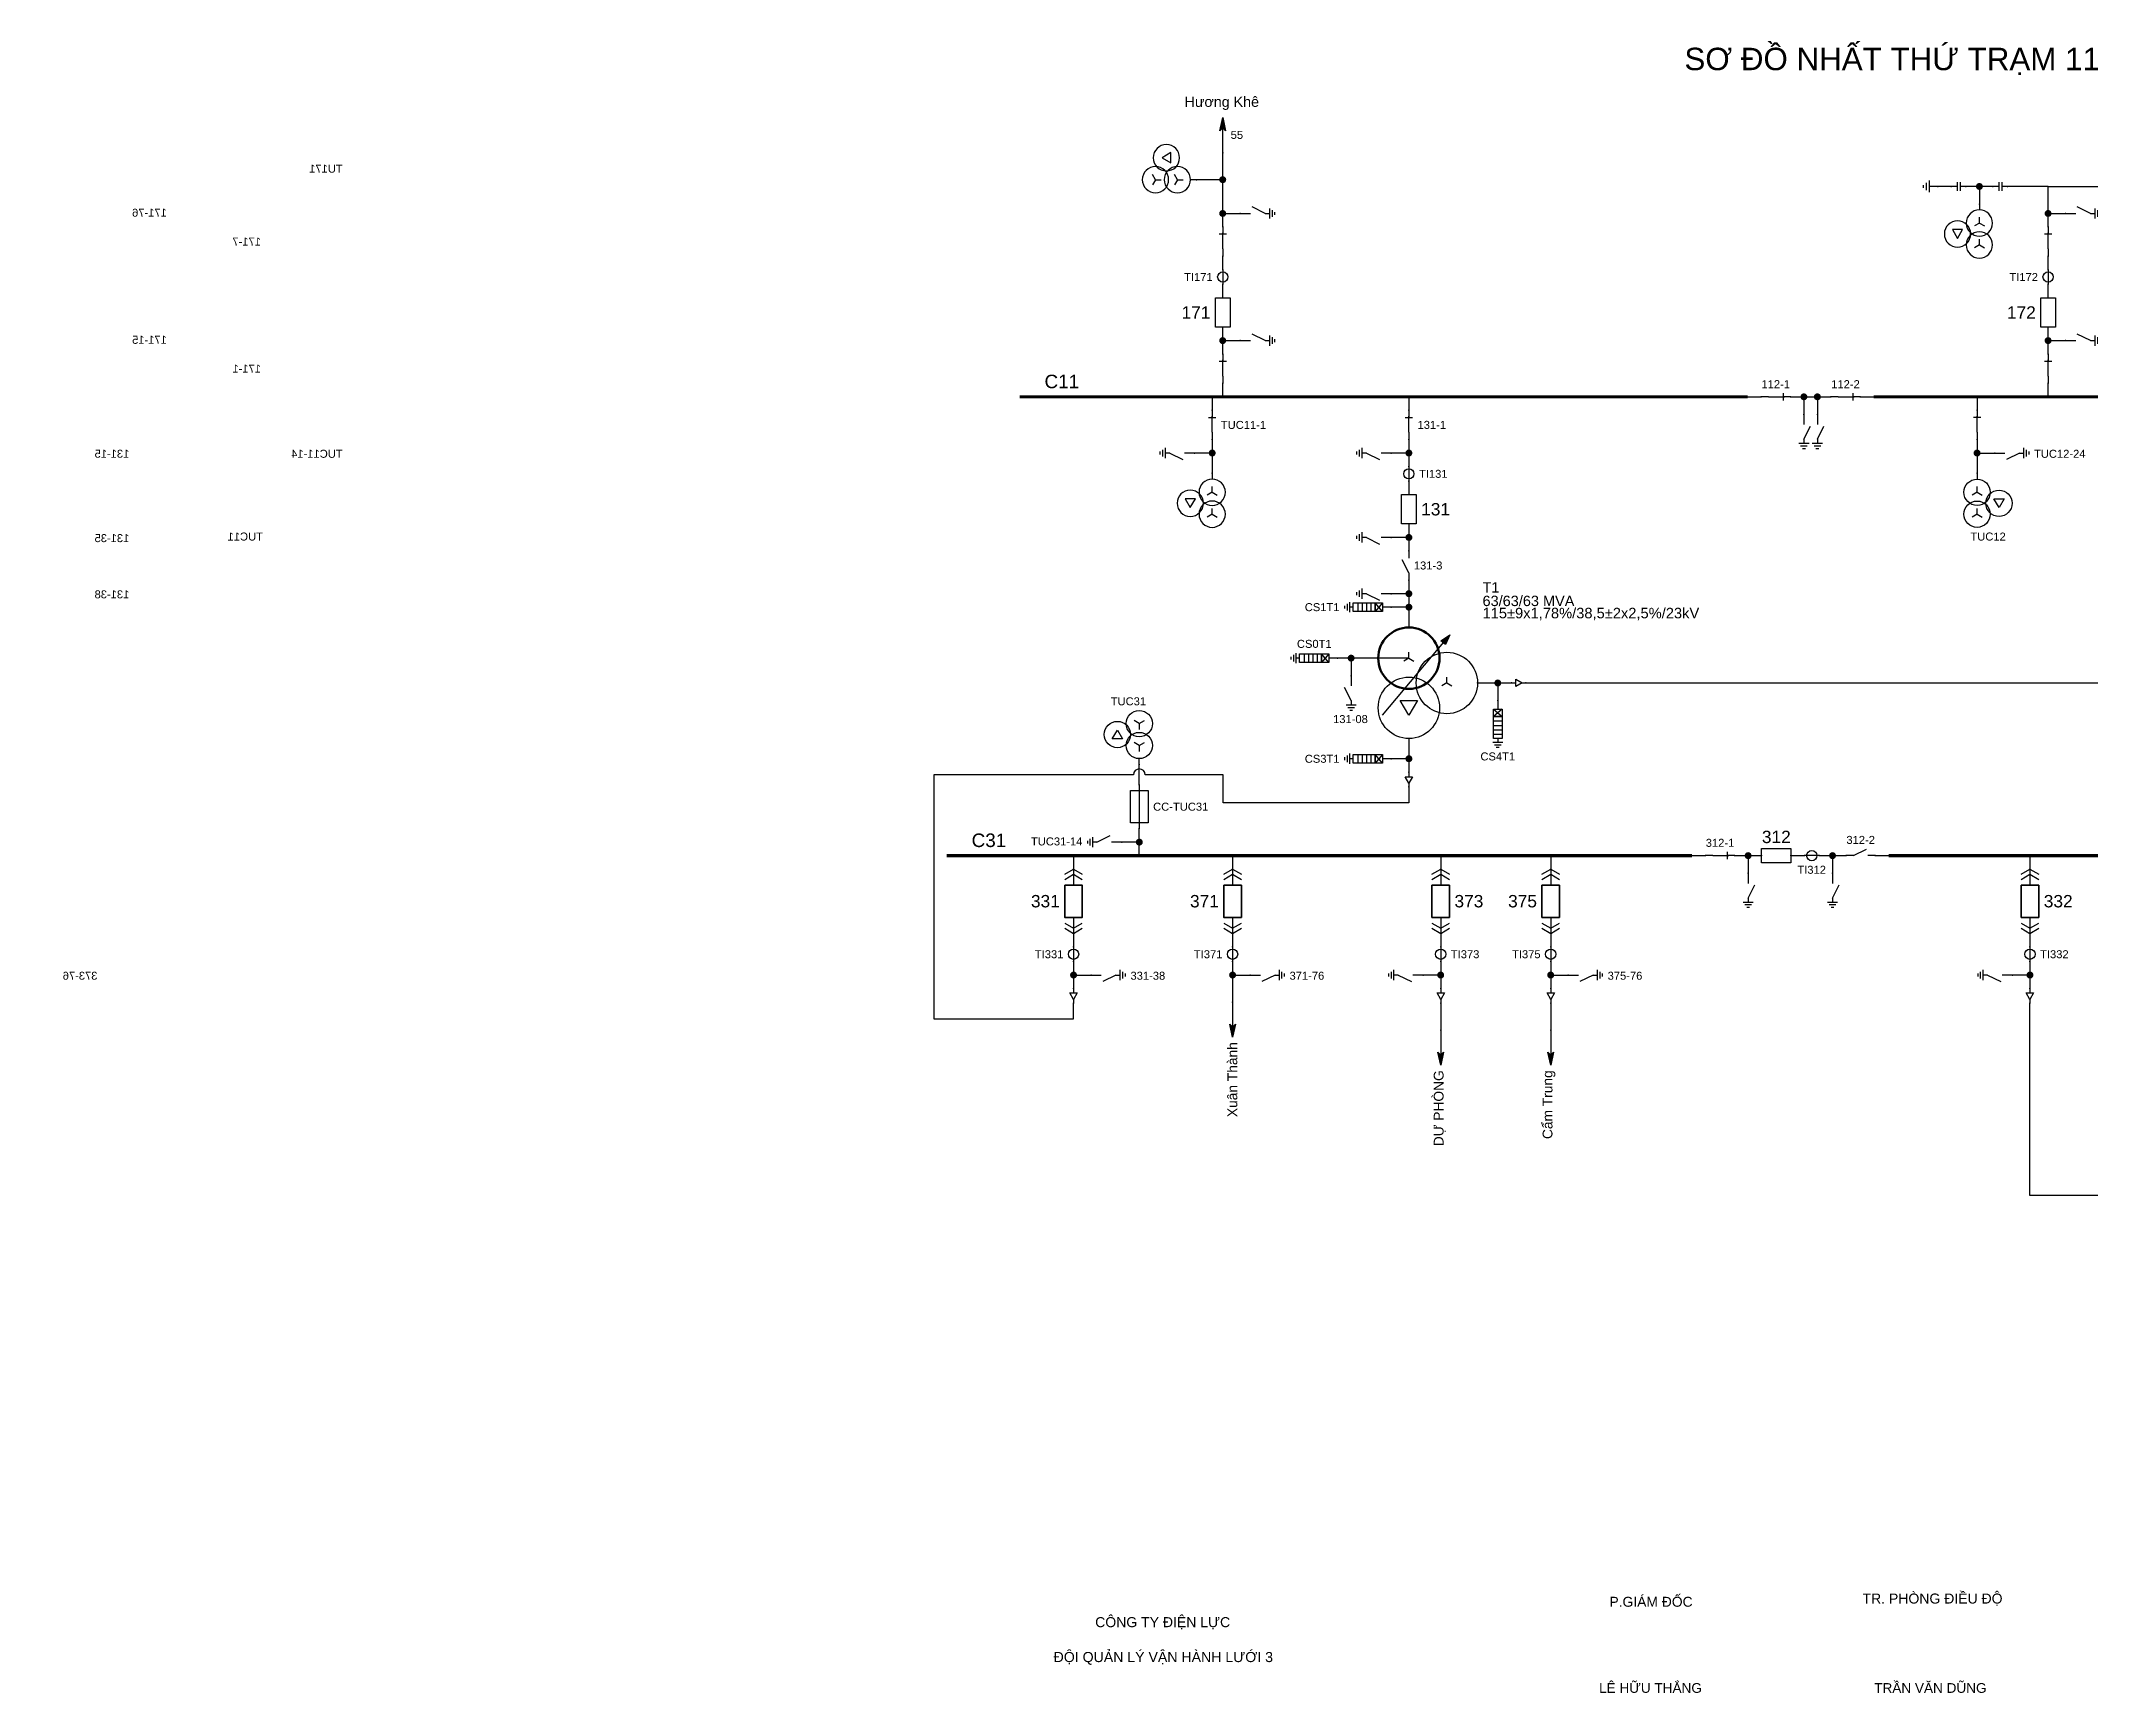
# Model space of a CAD drawing. Header units: millimetres. Extents: x -386 to 411, y 7 to 290.
# Drawn here: x -116.7 to 234, y 7.4 to 290.1 of the extents above; entities that cross this region are included whole.
import ezdxf

# ---------------------------------------------------------------- set-up
doc = ezdxf.new("R2010")
doc.units = ezdxf.units.MM
for name, color, linetype, lineweight in [('BUSBAR_110KV', 1, 'Continuous', 50), ('BUSBAR_35KV', 30, 'Continuous', 50), ('GROUND', 3, 'Continuous', 25), ('HV_110KV', 1, 'Continuous', 25), ('MV_22KV', 5, 'Continuous', 25), ('MV_35KV', 30, 'Continuous', 25)]:
    doc.layers.add(name, color=color, linetype=linetype, lineweight=lineweight)
doc.layers.add('SYM_PORTS', color=8, linetype='Continuous', plot=False)
doc.layers.add('TEXT', color=7, linetype='Continuous')
doc.styles.add('SLD_TEXT', font='arial.ttf')

# ---------------------------------------------------------------- blocks, each defined once
blk = doc.blocks.new('SYM_DISCONNECTOR_CLOSED')
at = {"lineweight": 25}
for points in [[(-0.625, 1.25), (0.625, 1.25)], [(0, 2.5), (0, 1.25)], [(0, -1.25), (0, 1.5)], [(0, -1.25), (0, -2.5)]]:
    blk.add_lwpolyline(points, dxfattribs=at)
at = {"layer": 'SYM_PORTS'}
for p in [(0, 2.5), (0, -2.5)]:
    blk.add_point(p, dxfattribs=at)
blk.add_attdef('DEVICE_CODE', (1.625, -0.5), '', height=2)
blk = doc.blocks.new('SYM_EARTHING_SWITCH_OPEN')
at = {"lineweight": 25}
for points in [[(0, -1.25), (-1.125, 1)], [(0, 3), (0, 1.25)], [(-0.875, -2), (0.875, -2)], [(-0.5625, -2.4375), (0.5625, -2.4375)], [(-0.25, -2.875), (0.25, -2.875)], [(0, -1.25), (0, -2)]]:
    blk.add_lwpolyline(points, dxfattribs=at)
at = {"layer": 'SYM_PORTS'}
blk.add_point((0, 3), dxfattribs=at)
blk.add_attdef('DEVICE_CODE', (1.875, 0), '', height=2)
blk = doc.blocks.new('SYM_CIRCUIT_BREAKER')
at = {"lineweight": 25}
blk.add_lwpolyline([(-1.25, 2.5), (1.25, 2.5), (1.25, -2.5), (-1.25, -2.5)], close=True, dxfattribs=at)
at = {"layer": 'SYM_PORTS'}
for p in [(0, 2.5), (0, -2.5)]:
    blk.add_point(p, dxfattribs=at)
blk.add_attdef('DEVICE_CODE', (2.25, -0.5), '', height=2)
at = {"flags": 1}
blk.add_attdef('RATING', (2.25, -3.5), '', height=2, dxfattribs=at)
blk = doc.blocks.new('SYM_CURRENT_TRANSFORMER')
at = {"lineweight": 25}
blk.add_lwpolyline([(0, 1.25), (0, -1.25)], dxfattribs=at)
blk.add_circle((0, 0), 0.875, dxfattribs=at)
at = {"layer": 'SYM_PORTS'}
for p in [(0, 1.25), (0, -1.25)]:
    blk.add_point(p, dxfattribs=at)
blk.add_attdef('DEVICE_CODE', (1.875, -1.75), '', height=2)
at = {"flags": 1}
blk.add_attdef('RATIO', (1.875, -4.75), '', height=2, dxfattribs=at)
blk = doc.blocks.new('SYM_VOLTAGE_TRANSFORMER')
at = {"lineweight": 25}
for points in [[(0, 4.625), (0, 3.625)], [(0, 1.375), (-0.8625, 0.875)], [(0, 1.375), (0, 2.375)], [(0, 1.375), (0.8625, 0.875)], [(0, -2.375), (-0.8625, -2.875)], [(0, -2.375), (0, -1.375)], [(0, -2.375), (0.8625, -2.875)]]:
    blk.add_lwpolyline(points, dxfattribs=at)
blk.add_lwpolyline([(2.875, 0.25), (4.625, 0.25), (3.75, -1.25)], close=True, dxfattribs=at)
for centre in [(0, 1.375), (3.75, -0.5), (0, -2.375)]:
    blk.add_circle(centre, 2.25, dxfattribs=at)
at = {"layer": 'SYM_PORTS'}
blk.add_point((0, 4.625), dxfattribs=at)
blk.add_attdef('DEVICE_CODE', (7, 1.625), '', height=2)
at = {"flags": 1}
blk.add_attdef('RATIO', (7, -1.375), '', height=2, dxfattribs=at)
blk = doc.blocks.new('SYM_LINE_FEEDER_ARROW')
blk.add_hatch(color=7).paths.add_polyline_path([(0, -3), (-0.5, -0.75), (0, -1.25), (0.5, -0.75)])
at = {"lineweight": 25}
blk.add_lwpolyline([(0, 3), (0, -1.25)], dxfattribs=at)
blk.add_lwpolyline([(0, -3), (-0.5, -0.75), (0, -1.25), (0.5, -0.75)], close=True, dxfattribs=at)
at = {"layer": 'SYM_PORTS'}
blk.add_point((0, 3), dxfattribs=at)
blk.add_attdef('LINE_NAME', (1.5, 0), '', height=2)
blk = doc.blocks.new('SYM_DISCONNECTOR_OPEN')
at = {"lineweight": 25}
for points in [[(0, -1.25), (-1.125, 1)], [(0, 2.5), (0, 1.25)], [(0, -1.25), (0, -2.5)]]:
    blk.add_lwpolyline(points, dxfattribs=at)
at = {"layer": 'SYM_PORTS'}
for p in [(0, 2.5), (0, -2.5)]:
    blk.add_point(p, dxfattribs=at)
blk.add_attdef('DEVICE_CODE', (1, -0.5), '', height=2)
blk = doc.blocks.new('SYM_SURGE_ARRESTER')
at = {"lineweight": 25}
for points in [[(0, 4), (0, 2.5)], [(-0.75, 2.5), (0.75, 1.25)], [(0.75, 2.5), (-0.75, 1.25)], [(-0.75, 0.5), (0.75, 0.5)], [(-0.875, -3.125), (0.875, -3.125)], [(-0.75, -0.25), (0.75, -0.25)], [(-0.75, -1), (0.75, -1)], [(-0.75, -1.75), (0.75, -1.75)], [(0, -2.5), (0, -3.125)], [(-0.5625, -3.5625), (0.5625, -3.5625)], [(-0.25, -4), (0.25, -4)]]:
    blk.add_lwpolyline(points, dxfattribs=at)
for points in [[(-0.75, 2.5), (0.75, 2.5), (0.75, 1.25), (-0.75, 1.25)], [(-0.75, 1.25), (0.75, 1.25), (0.75, -2.5), (-0.75, -2.5)]]:
    blk.add_lwpolyline(points, close=True, dxfattribs=at)
at = {"layer": 'SYM_PORTS'}
blk.add_point((0, 4), dxfattribs=at)
blk.add_attdef('DEVICE_CODE', (1.875, 1), '', height=2)
blk = doc.blocks.new('SYM_TRANSFORMER_3W')
blk.add_hatch(color=7).paths.add_polyline_path([(3.75, 8.25), (3.0125, 6.575), (2.2375, 7.225)])
at = {"lineweight": 25}
for points in [[(-7.75, -5.5), (3.0125, 7.35)], [(-3.25, 4.25), (-8.5, 4.25)], [(-3.25, 4.25), (-4.1125, 3.75)], [(-3.25, 4.25), (-3.25, 5.25)], [(-3.25, 4.25), (-2.3875, 3.75)], [(3.25, 0), (2.3875, -0.5)], [(3.25, 0), (3.25, 1)], [(3.25, 0), (4.1125, -0.5)]]:
    blk.add_lwpolyline(points, dxfattribs=at)
for points in [[(3.75, 8.25), (3.0125, 6.575), (2.2375, 7.225)], [(-4.75, -3), (-1.75, -3), (-3.25, -5.5)]]:
    blk.add_lwpolyline(points, close=True, dxfattribs=at)
at = {"lineweight": 50}
blk.add_circle((-3.25, 4.25), 5.25, dxfattribs=at)
at = {"lineweight": 25}
for centre in [(3.25, 0), (-3.25, -4.25)]:
    blk.add_circle(centre, 5.25, dxfattribs=at)
at = {"layer": 'SYM_PORTS'}
for p in [(-3.25, 9.5), (-8.5, 4.25), (8.5, 0), (-3.25, -9.5)]:
    blk.add_point(p, dxfattribs=at)
blk.add_attdef('DEVICE_CODE', (9.5, 6.5), '', height=2)
at = {"flags": 1}
for tag, p in [('POWER', (9.5, 3.5)), ('VOLTAGE_RATIO', (9.5, 0.5))]:
    blk.add_attdef(tag, p, '', height=2, dxfattribs=at)
blk = doc.blocks.new('SYM_CABLE_TERMINATION')
at = {"lineweight": 25}
blk.add_lwpolyline([(-0.625, 0.5), (0.625, 0.5), (0, -0.625)], close=True, dxfattribs=at)
for points in [[(0, 1.25), (0, 0.5)], [(0, -0.625), (0, -1.25)]]:
    blk.add_lwpolyline(points, dxfattribs=at)
at = {"layer": 'SYM_PORTS'}
for p in [(0, 1.25), (0, -1.25)]:
    blk.add_point(p, dxfattribs=at)
blk = doc.blocks.new('SYM_COUPLING_CAPACITOR')
at = {"lineweight": 25}
for points in [[(-0.75, 0.25), (0.75, 0.25)], [(0, 1.25), (0, 0.25)], [(-0.75, -0.25), (0.75, -0.25)], [(0, -0.25), (0, -1.25)]]:
    blk.add_lwpolyline(points, dxfattribs=at)
at = {"layer": 'SYM_PORTS'}
for p in [(0, 1.25), (0, -1.25)]:
    blk.add_point(p, dxfattribs=at)
blk.add_attdef('DEVICE_CODE', (1.75, -1.75), '', height=2)
blk = doc.blocks.new('SYM_GROUND_SYMBOL')
at = {"lineweight": 25}
for points in [[(0, 1.25), (0, -0.25)], [(-1, -0.25), (1, -0.25)], [(-0.625, -0.75), (0.625, -0.75)], [(-0.25, -1.25), (0.25, -1.25)]]:
    blk.add_lwpolyline(points, dxfattribs=at)
at = {"layer": 'SYM_PORTS'}
blk.add_point((0, 1.25), dxfattribs=at)
blk = doc.blocks.new('SYM_DRAWOUT_BREAKER')
at = {"lineweight": 25}
for points in [[(-1.5, 4.625), (0, 5.5), (1.5, 4.625)], [(-1.5, 3.75), (0, 4.625), (1.5, 3.75)], [(0, 5.5), (0, 2.75)], [(0, -2.75), (0, -5.5)], [(-1.5, -3.75), (0, -4.625), (1.5, -3.75)], [(-1.5, -4.625), (0, -5.5), (1.5, -4.625)]]:
    blk.add_lwpolyline(points, dxfattribs=at)
at = {"lineweight": 35}
blk.add_lwpolyline([(-1.5, 2.75), (1.5, 2.75), (1.5, -2.75), (-1.5, -2.75)], close=True, dxfattribs=at)
at = {"layer": 'SYM_PORTS'}
for p in [(0, 5.5), (0, -5.5)]:
    blk.add_point(p, dxfattribs=at)
blk.add_attdef('DEVICE_CODE', (2.5, 2.5), '', height=2)
at = {"flags": 1}
blk.add_attdef('RATING', (2.5, -0.5), '', height=2, dxfattribs=at)
blk = doc.blocks.new('SYM_FUSE_DISCONNECTOR')
at = {"lineweight": 25}
blk.add_lwpolyline([(0, 3.75), (0, -3.75)], dxfattribs=at)
blk.add_lwpolyline([(-1.5, 2.75), (1.5, 2.75), (1.5, -2.75), (-1.5, -2.75)], close=True, dxfattribs=at)
at = {"layer": 'SYM_PORTS'}
for p in [(0, 3.75), (0, -3.75)]:
    blk.add_point(p, dxfattribs=at)
blk.add_attdef('DEVICE_CODE', (2.5, 0.75), '', height=2)
at = {"flags": 1}
blk.add_attdef('RATING', (2.5, -2.25), '', height=2, dxfattribs=at)

msp = doc.modelspace()

# ---------------------------------------------------------------- hatches: boundary and pattern name
at = {"layer": 'HV_110KV'}
h = msp.add_hatch(color=7, dxfattribs=at)
edge = h.paths.add_edge_path()
edge.add_arc((85.45, 266.35), 0.6, 0, 360)
h = msp.add_hatch(color=7, dxfattribs=at)
edge = h.paths.add_edge_path()
edge.add_arc((214.91, 265.19), 0.6, 0, 360)
h = msp.add_hatch(color=7, dxfattribs=at)
edge = h.paths.add_edge_path()
edge.add_arc((85.45, 260.57), 0.6, 0, 360)
h = msp.add_hatch(color=7, dxfattribs=at)
edge = h.paths.add_edge_path()
edge.add_arc((226.66, 260.57), 0.6, 0, 360)
h = msp.add_hatch(color=7, dxfattribs=at)
edge = h.paths.add_edge_path()
edge.add_arc((85.45, 238.82), 0.6, 0, 360)
h = msp.add_hatch(color=7, dxfattribs=at)
edge = h.paths.add_edge_path()
edge.add_arc((226.66, 238.82), 0.6, 0, 360)
h = msp.add_hatch(color=7, dxfattribs=at)
edge = h.paths.add_edge_path()
edge.add_arc((184.88, 229.2), 0.6, 0, 360)
h = msp.add_hatch(color=7, dxfattribs=at)
edge = h.paths.add_edge_path()
edge.add_arc((187.19, 229.2), 0.6, 0, 360)
h = msp.add_hatch(color=7, dxfattribs=at)
edge = h.paths.add_edge_path()
edge.add_arc((83.65, 219.58), 0.6, 0, 360)
h = msp.add_hatch(color=7, dxfattribs=at)
edge = h.paths.add_edge_path()
edge.add_arc((117.3, 219.58), 0.6, 0, 360)
h = msp.add_hatch(color=7, dxfattribs=at)
edge = h.paths.add_edge_path()
edge.add_arc((214.51, 219.58), 0.6, 0, 360)
h = msp.add_hatch(color=7, dxfattribs=at)
edge = h.paths.add_edge_path()
edge.add_arc((117.3, 205.14), 0.6, 0, 360)
h = msp.add_hatch(color=7, dxfattribs=at)
edge = h.paths.add_edge_path()
edge.add_arc((117.3, 195.52), 0.6, 0, 360)
h = msp.add_hatch(color=7, dxfattribs=at)
edge = h.paths.add_edge_path()
edge.add_arc((117.3, 193.21), 0.6, 0, 360)
h = msp.add_hatch(color=7, dxfattribs=at)
edge = h.paths.add_edge_path()
edge.add_arc((107.42, 184.49), 0.6, 0, 360)
at = {"layer": 'MV_22KV'}
h = msp.add_hatch(color=7, dxfattribs=at)
edge = h.paths.add_edge_path()
edge.add_arc((132.51, 180.24), 0.6, 0, 360)
at = {"layer": 'MV_35KV'}
h = msp.add_hatch(color=7, dxfattribs=at)
edge = h.paths.add_edge_path()
edge.add_arc((117.3, 167.28), 0.6, 0, 360)
h = msp.add_hatch(color=7, dxfattribs=at)
edge = h.paths.add_edge_path()
edge.add_arc((71.18, 153.01), 0.6, 0, 360)
h = msp.add_hatch(color=7, dxfattribs=at)
edge = h.paths.add_edge_path()
edge.add_arc((175.34, 150.7), 0.6, 0, 360)
h = msp.add_hatch(color=7, dxfattribs=at)
edge = h.paths.add_edge_path()
edge.add_arc((189.78, 150.7), 0.6, 0, 360)
h = msp.add_hatch(color=7, dxfattribs=at)
edge = h.paths.add_edge_path()
edge.add_arc((59.93, 130.27), 0.6, 0, 360)
h = msp.add_hatch(color=7, dxfattribs=at)
edge = h.paths.add_edge_path()
edge.add_arc((87.14, 130.27), 0.6, 0, 360)
h = msp.add_hatch(color=7, dxfattribs=at)
edge = h.paths.add_edge_path()
edge.add_arc((122.74, 130.27), 0.6, 0, 360)
h = msp.add_hatch(color=7, dxfattribs=at)
edge = h.paths.add_edge_path()
edge.add_arc((141.56, 130.27), 0.6, 0, 360)
h = msp.add_hatch(color=7, dxfattribs=at)
edge = h.paths.add_edge_path()
edge.add_arc((223.56, 130.27), 0.6, 0, 360)

# ---------------------------------------------------------------- linework, layer by layer
at = {"layer": 'BUSBAR_110KV', "const_width": 0.536}
for points in [[(50.72, 229.2), (175.25, 229.2)], [(196.81, 229.2), (325.59, 229.2)]]:
    msp.add_lwpolyline(points, dxfattribs=at)
at = {"layer": 'BUSBAR_35KV', "const_width": 0.536}
for points in [[(38.25, 150.7), (165.72, 150.7)], [(199.4, 150.7), (303.65, 150.7)]]:
    msp.add_lwpolyline(points, dxfattribs=at)
at = {"layer": 'GROUND'}
msp.add_lwpolyline([(210.1, 265.19), (207.79, 265.19)], dxfattribs=at)
at = {"layer": 'HV_110KV'}
for points in [[(85.45, 266.35), (85.45, 270.97)], [(85.45, 266.35), (80.94, 266.35)], [(85.45, 260.57), (85.45, 266.35)], [(214.91, 265.19), (212.6, 265.19)], [(217.22, 265.19), (214.91, 265.19)], [(214.91, 265.19), (214.91, 262.19)], [(226.66, 265.19), (219.72, 265.19)], [(226.66, 260.57), (226.66, 265.19)], [(226.66, 265.19), (240.52, 265.19)], [(85.45, 258.26), (85.45, 260.57)], [(85.45, 260.57), (88.46, 260.57)], [(226.66, 258.26), (226.66, 260.57)], [(226.66, 260.57), (229.66, 260.57)], [(85.45, 250.95), (85.45, 253.26)], [(226.66, 250.95), (226.66, 253.26)], [(85.45, 246.14), (85.45, 248.45)], [(226.66, 246.14), (226.66, 248.45)], [(85.45, 238.82), (85.45, 241.14)], [(85.45, 236.51), (85.45, 238.82)], [(85.45, 238.82), (88.46, 238.82)], [(226.66, 238.82), (226.66, 241.14)], [(226.66, 236.51), (226.66, 238.82)], [(226.66, 238.82), (229.66, 238.82)], [(85.45, 229.2), (85.45, 231.51)], [(226.66, 229.2), (226.66, 231.51)], [(83.65, 229.2), (83.65, 226.89)], [(117.3, 229.2), (117.3, 226.89)], [(175.25, 229.2), (177.56, 229.2)], [(182.56, 229.2), (184.88, 229.2)], [(184.88, 229.2), (184.88, 226.2)], [(184.88, 229.2), (187.19, 229.2)], [(187.19, 229.2), (187.19, 226.2)], [(187.19, 229.2), (189.5, 229.2)], [(194.5, 229.2), (196.81, 229.2)], [(214.51, 229.2), (214.51, 226.89)], [(83.65, 221.89), (83.65, 219.58)], [(117.3, 221.89), (117.3, 219.58)], [(214.51, 221.89), (214.51, 219.58)], [(83.65, 219.58), (80.64, 219.58)], [(83.65, 219.58), (83.65, 216.11)], [(117.3, 219.58), (114.29, 219.58)], [(117.3, 219.58), (117.3, 217.27)], [(214.51, 219.58), (217.52, 219.58)], [(214.51, 219.58), (214.51, 216.11)], [(117.3, 214.77), (117.3, 212.46)], [(117.3, 207.46), (117.3, 205.14)], [(117.3, 205.14), (114.29, 205.14)], [(117.3, 205.14), (117.3, 202.83)], [(117.3, 197.83), (117.3, 195.52)], [(117.3, 195.52), (114.29, 195.52)], [(117.3, 193.21), (114.29, 193.21)], [(117.3, 195.52), (117.3, 193.21)], [(117.3, 193.21), (117.3, 189.74)], [(107.42, 184.49), (105.11, 184.49)], [(112.05, 184.49), (107.42, 184.49)], [(107.42, 184.49), (107.42, 181.49)]]:
    msp.add_lwpolyline(points, dxfattribs=at)
at = {"layer": 'MV_22KV'}
for points in [[(129.05, 180.24), (132.51, 180.24)], [(132.51, 180.24), (132.51, 177.24)], [(132.51, 180.24), (134.83, 180.24)], [(137.33, 180.24), (140.03, 180.24), (237, 180.24), (237, 160.04), (326.2, 160.04), (326.2, 172.95), (328.9, 172.95)]]:
    msp.add_lwpolyline(points, dxfattribs=at)
at = {"layer": 'MV_35KV'}
for points in [[(117.3, 170.74), (117.3, 167.28)], [(71.18, 162.82), (71.18, 166.29)], [(117.3, 167.28), (114.29, 167.28)], [(117.3, 167.28), (117.3, 164.96)], [(257.48, 162.46), (257.48, 159.76), (257.48, 157.04), (306, 157.04), (306, 92.54), (223.56, 92.54), (223.56, 122.76), (223.56, 125.46)], [(71.18, 153.01), (71.18, 155.32)], [(71.18, 153.01), (68.18, 153.01)], [(71.18, 150.7), (71.18, 153.01)], [(59.93, 150.7), (59.93, 148.39)], [(87.14, 150.7), (87.14, 148.39)], [(122.74, 150.7), (122.74, 148.39)], [(141.56, 150.7), (141.56, 148.39)], [(165.72, 150.7), (168.03, 150.7)], [(173.03, 150.7), (175.34, 150.7)], [(175.34, 150.7), (175.34, 147.7)], [(175.34, 150.7), (177.65, 150.7)], [(182.65, 150.7), (184.97, 150.7)], [(187.47, 150.7), (189.78, 150.7)], [(189.78, 150.7), (189.78, 147.7)], [(189.78, 150.7), (192.09, 150.7)], [(197.09, 150.7), (199.4, 150.7)], [(223.56, 150.7), (223.56, 148.39)], [(59.93, 137.39), (59.93, 135.08)], [(87.14, 137.39), (87.14, 135.08)], [(122.74, 137.39), (122.74, 135.08)], [(141.56, 137.39), (141.56, 135.08)], [(223.56, 137.39), (223.56, 135.08)], [(59.93, 132.58), (59.93, 130.27)], [(59.93, 130.27), (62.93, 130.27)], [(59.93, 130.27), (59.93, 127.96)], [(87.14, 132.58), (87.14, 130.27)], [(87.14, 130.27), (90.15, 130.27)], [(87.14, 130.27), (87.14, 125.64)], [(122.74, 130.27), (119.74, 130.27)], [(122.74, 132.58), (122.74, 130.27)], [(122.74, 130.27), (122.74, 127.96)], [(141.56, 132.58), (141.56, 130.27)], [(141.56, 130.27), (144.57, 130.27)], [(141.56, 130.27), (141.56, 127.96)], [(223.56, 130.27), (220.55, 130.27)], [(223.56, 132.58), (223.56, 130.27)], [(223.56, 130.27), (223.56, 127.96)], [(122.74, 125.46), (122.74, 120.83)], [(141.56, 125.46), (141.56, 120.83)]]:
    msp.add_lwpolyline(points, dxfattribs=at)
msp.add_lwpolyline([(117.3, 162.46), (117.3, 159.76), (85.5, 159.76), (85.5, 164.54), (72.18, 164.54, 1), (70.18, 164.54), (36, 164.54), (36, 122.76), (59.93, 122.76), (59.93, 125.46)], format="xyb", dxfattribs=at)

# ---------------------------------------------------------------- block references
at = {"layer": 'GROUND', "rotation": 270}
msp.add_blockref('SYM_GROUND_SYMBOL', (206.54, 265.19), dxfattribs=at)
at = {"layer": 'HV_110KV'}
for name, p, rotation in [('SYM_LINE_FEEDER_ARROW', (85.45, 273.97), 180), ('SYM_COUPLING_CAPACITOR', (211.35, 265.19), 270), ('SYM_COUPLING_CAPACITOR', (218.47, 265.19), 270)]:
    msp.add_blockref(name, p, dxfattribs=dict(at, rotation=rotation))
ref = msp.add_blockref('SYM_VOLTAGE_TRANSFORMER', (76.32, 266.35), dxfattribs=dict(at, xscale=-1, rotation=270))
ref.add_attrib('DEVICE_CODE', 'TU171', (65.11, 267.55), dxfattribs={"layer": 'TEXT', "extrusion": (0, 0, -1), "height": 1.367, "style": 'SLD_TEXT'})
ref = msp.add_blockref('SYM_EARTHING_SWITCH_OPEN', (232.66, 260.57), dxfattribs=dict(at, xscale=-1, rotation=90))
ref.add_attrib('DEVICE_CODE', '172-76', (236.39, 260.02), dxfattribs={"layer": 'TEXT', "extrusion": (0, 0, -1), "height": 1.367, "style": 'SLD_TEXT'})
ref = msp.add_blockref('SYM_VOLTAGE_TRANSFORMER', (214.91, 257.56), dxfattribs=dict(at, xscale=-1))
ref.add_attrib('DEVICE_CODE', 'TU172', (210.17, 250.71), dxfattribs={"layer": 'TEXT', "extrusion": (0, 0, -1), "height": 1.367, "style": 'SLD_TEXT'})
ref = msp.add_blockref('SYM_EARTHING_SWITCH_OPEN', (91.46, 260.57), dxfattribs=dict(at, xscale=-1, rotation=90))
ref.add_attrib('DEVICE_CODE', '171-76', (95.19, 260.02), dxfattribs={"layer": 'TEXT', "extrusion": (0, 0, -1), "height": 1.367, "style": 'SLD_TEXT'})
ref = msp.add_blockref('SYM_DISCONNECTOR_CLOSED', (226.66, 255.76), dxfattribs=dict(at, xscale=-1))
ref.add_attrib('DEVICE_CODE', '172-7', (220.29, 255.07), dxfattribs={"layer": 'TEXT', "extrusion": (0, 0, -1), "height": 1.367, "style": 'SLD_TEXT'})
ref = msp.add_blockref('SYM_DISCONNECTOR_CLOSED', (85.45, 255.76), dxfattribs=dict(at, xscale=-1))
ref.add_attrib('DEVICE_CODE', '171-7', (79.09, 255.07), dxfattribs={"layer": 'TEXT', "extrusion": (0, 0, -1), "height": 1.367, "style": 'SLD_TEXT'})
ref = msp.add_blockref('SYM_CURRENT_TRANSFORMER', (85.45, 249.7), dxfattribs=at)
ref.add_attrib('DEVICE_CODE', 'TI171', (78.84, 249.01), dxfattribs={"layer": 'TEXT', "height": 1.367, "style": 'SLD_TEXT'})
ref = msp.add_blockref('SYM_CURRENT_TRANSFORMER', (226.66, 249.7), dxfattribs=at)
ref.add_attrib('DEVICE_CODE', 'TI172', (220.04, 249.01), dxfattribs={"layer": 'TEXT', "height": 1.367, "style": 'SLD_TEXT'})
ref = msp.add_blockref('SYM_CIRCUIT_BREAKER', (85.45, 243.64), dxfattribs=at)
ref.add_attrib('DEVICE_CODE', '171', (78.41, 242.57), dxfattribs={"layer": 'TEXT', "height": 2.118, "style": 'SLD_TEXT'})
ref = msp.add_blockref('SYM_CIRCUIT_BREAKER', (226.66, 243.64), dxfattribs=at)
ref.add_attrib('DEVICE_CODE', '172', (219.62, 242.57), dxfattribs={"layer": 'TEXT', "height": 2.118, "style": 'SLD_TEXT'})
ref = msp.add_blockref('SYM_EARTHING_SWITCH_OPEN', (232.66, 238.82), dxfattribs=dict(at, xscale=-1, rotation=90))
ref.add_attrib('DEVICE_CODE', '172-25', (236.39, 238.27), dxfattribs={"layer": 'TEXT', "extrusion": (0, 0, -1), "height": 1.367, "style": 'SLD_TEXT'})
ref = msp.add_blockref('SYM_EARTHING_SWITCH_OPEN', (91.46, 238.82), dxfattribs=dict(at, xscale=-1, rotation=90))
ref.add_attrib('DEVICE_CODE', '171-15', (95.19, 238.27), dxfattribs={"layer": 'TEXT', "extrusion": (0, 0, -1), "height": 1.367, "style": 'SLD_TEXT'})
ref = msp.add_blockref('SYM_DISCONNECTOR_CLOSED', (226.66, 234.01), dxfattribs=dict(at, xscale=-1))
ref.add_attrib('DEVICE_CODE', '172-2', (220.29, 233.33), dxfattribs={"layer": 'TEXT', "extrusion": (0, 0, -1), "height": 1.367, "style": 'SLD_TEXT'})
ref = msp.add_blockref('SYM_DISCONNECTOR_CLOSED', (85.45, 234.01), dxfattribs=dict(at, xscale=-1))
ref.add_attrib('DEVICE_CODE', '171-1', (79.09, 233.33), dxfattribs={"layer": 'TEXT', "extrusion": (0, 0, -1), "height": 1.367, "style": 'SLD_TEXT'})
ref = msp.add_blockref('SYM_DISCONNECTOR_CLOSED', (180.06, 229.2), dxfattribs=dict(at, rotation=270))
ref.add_attrib('DEVICE_CODE', '112-1', (177.62, 230.68), dxfattribs={"layer": 'TEXT', "height": 1.367, "style": 'SLD_TEXT'})
ref = msp.add_blockref('SYM_DISCONNECTOR_CLOSED', (192, 229.2), dxfattribs=dict(at, rotation=270))
ref.add_attrib('DEVICE_CODE', '112-2', (189.56, 230.68), dxfattribs={"layer": 'TEXT', "height": 1.367, "style": 'SLD_TEXT'})
ref = msp.add_blockref('SYM_DISCONNECTOR_CLOSED', (214.51, 224.39), dxfattribs=dict(at, xscale=-1))
ref.add_attrib('DEVICE_CODE', 'TUC12-2', (205.29, 223.71), dxfattribs={"layer": 'TEXT', "extrusion": (0, 0, -1), "height": 1.367, "style": 'SLD_TEXT'})
ref = msp.add_blockref('SYM_EARTHING_SWITCH_OPEN', (187.19, 223.2), dxfattribs=dict(at, xscale=-1))
ref.add_attrib('DEVICE_CODE', '112-25', (190.28, 218.09), dxfattribs={"layer": 'TEXT', "extrusion": (0, 0, -1), "height": 1.367, "style": 'SLD_TEXT'})
ref = msp.add_blockref('SYM_EARTHING_SWITCH_OPEN', (184.88, 223.2), dxfattribs=dict(at, xscale=-1))
ref.add_attrib('DEVICE_CODE', '112-15', (182.03, 218.09), dxfattribs={"layer": 'TEXT', "extrusion": (0, 0, -1), "height": 1.367, "style": 'SLD_TEXT'})
ref = msp.add_blockref('SYM_DISCONNECTOR_CLOSED', (83.65, 224.39), dxfattribs=at)
ref.add_attrib('DEVICE_CODE', 'TUC11-1', (85.13, 223.71), dxfattribs={"layer": 'TEXT', "height": 1.367, "style": 'SLD_TEXT'})
ref = msp.add_blockref('SYM_DISCONNECTOR_CLOSED', (117.3, 224.39), dxfattribs=at)
ref.add_attrib('DEVICE_CODE', '131-1', (118.78, 223.72), dxfattribs={"layer": 'TEXT', "height": 1.367, "style": 'SLD_TEXT'})
ref = msp.add_blockref('SYM_EARTHING_SWITCH_OPEN', (251.47, 219.58), dxfattribs=dict(at, xscale=-1, rotation=270))
ref.add_attrib('DEVICE_CODE', '132-25', (241.8, 218.78), dxfattribs={"layer": 'TEXT', "extrusion": (0, 0, -1), "height": 1.367, "style": 'SLD_TEXT'})
ref = msp.add_blockref('SYM_EARTHING_SWITCH_OPEN', (111.29, 219.58), dxfattribs=dict(at, xscale=-1, rotation=270))
ref.add_attrib('DEVICE_CODE', '131-15', (101.61, 218.78), dxfattribs={"layer": 'TEXT', "extrusion": (0, 0, -1), "height": 1.367, "style": 'SLD_TEXT'})
ref = msp.add_blockref('SYM_EARTHING_SWITCH_OPEN', (77.64, 219.58), dxfattribs=dict(at, xscale=-1, rotation=270))
ref.add_attrib('DEVICE_CODE', 'TUC11-14', (65.11, 218.77), dxfattribs={"layer": 'TEXT', "extrusion": (0, 0, -1), "height": 1.367, "style": 'SLD_TEXT'})
ref = msp.add_blockref('SYM_EARTHING_SWITCH_OPEN', (220.52, 219.58), dxfattribs=dict(at, rotation=90))
ref.add_attrib('DEVICE_CODE', 'TUC12-24', (224.25, 218.77), dxfattribs={"layer": 'TEXT', "height": 1.367, "style": 'SLD_TEXT'})
ref = msp.add_blockref('SYM_VOLTAGE_TRANSFORMER', (83.65, 211.49), dxfattribs=dict(at, xscale=-1))
ref.add_attrib('DEVICE_CODE', 'TUC11', (78.75, 204.61), dxfattribs={"layer": 'TEXT', "extrusion": (0, 0, -1), "height": 1.367, "style": 'SLD_TEXT'})
ref = msp.add_blockref('SYM_CURRENT_TRANSFORMER', (117.3, 216.02), dxfattribs=at)
ref.add_attrib('DEVICE_CODE', 'TI131', (119.03, 215.34), dxfattribs={"layer": 'TEXT', "height": 1.367, "style": 'SLD_TEXT'})
ref = msp.add_blockref('SYM_VOLTAGE_TRANSFORMER', (214.51, 211.49), dxfattribs=at)
ref.add_attrib('DEVICE_CODE', 'TUC12', (213.37, 204.61), dxfattribs={"layer": 'TEXT', "height": 1.367, "style": 'SLD_TEXT'})
ref = msp.add_blockref('SYM_CIRCUIT_BREAKER', (117.3, 209.96), dxfattribs=at)
ref.add_attrib('DEVICE_CODE', '131', (119.4, 208.91), dxfattribs={"layer": 'TEXT', "height": 2.12, "style": 'SLD_TEXT'})
ref = msp.add_blockref('SYM_EARTHING_SWITCH_OPEN', (251.47, 205.14), dxfattribs=dict(at, xscale=-1, rotation=270))
ref.add_attrib('DEVICE_CODE', '132-35', (241.8, 204.34), dxfattribs={"layer": 'TEXT', "extrusion": (0, 0, -1), "height": 1.367, "style": 'SLD_TEXT'})
ref = msp.add_blockref('SYM_EARTHING_SWITCH_OPEN', (111.29, 205.14), dxfattribs=dict(at, xscale=-1, rotation=270))
ref.add_attrib('DEVICE_CODE', '131-35', (101.61, 204.34), dxfattribs={"layer": 'TEXT', "extrusion": (0, 0, -1), "height": 1.367, "style": 'SLD_TEXT'})
ref = msp.add_blockref('SYM_DISCONNECTOR_OPEN', (117.3, 200.33), dxfattribs=at)
ref.add_attrib('DEVICE_CODE', '131-3', (118.15, 199.66), dxfattribs={"layer": 'TEXT', "height": 1.367, "style": 'SLD_TEXT'})
ref = msp.add_blockref('SYM_TRANSFORMER_3W', (120.55, 180.24), dxfattribs=at)
ref.add_attrib('DEVICE_CODE', 'T1', (129.9, 195.72), dxfattribs={"layer": 'TEXT', "height": 1.768, "style": 'SLD_TEXT'})
ref = msp.add_blockref('SYM_EARTHING_SWITCH_OPEN', (251.47, 195.52), dxfattribs=dict(at, xscale=-1, rotation=270))
ref.add_attrib('DEVICE_CODE', '132-38', (241.8, 194.72), dxfattribs={"layer": 'TEXT', "extrusion": (0, 0, -1), "height": 1.367, "style": 'SLD_TEXT'})
ref = msp.add_blockref('SYM_EARTHING_SWITCH_OPEN', (111.29, 195.52), dxfattribs=dict(at, xscale=-1, rotation=270))
ref.add_attrib('DEVICE_CODE', '131-38', (101.61, 194.72), dxfattribs={"layer": 'TEXT', "extrusion": (0, 0, -1), "height": 1.367, "style": 'SLD_TEXT'})
ref = msp.add_blockref('SYM_SURGE_ARRESTER', (110.29, 193.21), dxfattribs=dict(at, rotation=270))
ref.add_attrib('DEVICE_CODE', 'CS1T1', (99.49, 192.53), dxfattribs={"layer": 'TEXT', "height": 1.367, "style": 'SLD_TEXT'})
ref = msp.add_blockref('SYM_SURGE_ARRESTER', (101.11, 184.49), dxfattribs=dict(at, rotation=270))
ref.add_attrib('DEVICE_CODE', 'CS0T1', (98.14, 186.25), dxfattribs={"layer": 'TEXT', "height": 1.367, "style": 'SLD_TEXT'})
ref = msp.add_blockref('SYM_EARTHING_SWITCH_OPEN', (107.42, 178.49), dxfattribs=at)
ref.add_attrib('DEVICE_CODE', '131-08', (104.33, 173.38), dxfattribs={"layer": 'TEXT', "height": 1.367, "style": 'SLD_TEXT'})
at = {"layer": 'MV_22KV', "rotation": 90}
msp.add_blockref('SYM_CABLE_TERMINATION', (136.08, 180.24), dxfattribs=at)
at = {"layer": 'MV_22KV'}
ref = msp.add_blockref('SYM_SURGE_ARRESTER', (132.51, 173.24), dxfattribs=at)
ref.add_attrib('DEVICE_CODE', 'CS4T1', (129.54, 166.99), dxfattribs={"layer": 'TEXT', "height": 1.367, "style": 'SLD_TEXT'})
at = {"layer": 'MV_35KV'}
ref = msp.add_blockref('SYM_VOLTAGE_TRANSFORMER', (71.18, 170.92), dxfattribs=dict(at, rotation=180))
ref.add_attrib('DEVICE_CODE', 'TUC31', (66.29, 176.42), dxfattribs={"layer": 'TEXT', "height": 1.367, "style": 'SLD_TEXT'})
ref = msp.add_blockref('SYM_SURGE_ARRESTER', (110.29, 167.28), dxfattribs=dict(at, rotation=270))
ref.add_attrib('DEVICE_CODE', 'CS3T1', (99.49, 166.59), dxfattribs={"layer": 'TEXT', "height": 1.367, "style": 'SLD_TEXT'})
for name, p in [('SYM_CABLE_TERMINATION', (117.3, 163.71)), ('SYM_CABLE_TERMINATION', (59.93, 126.71)), ('SYM_CABLE_TERMINATION', (122.74, 126.71)), ('SYM_CABLE_TERMINATION', (141.56, 126.71)), ('SYM_CABLE_TERMINATION', (223.56, 126.71)), ('SYM_LINE_FEEDER_ARROW', (87.14, 122.64)), ('SYM_LINE_FEEDER_ARROW', (122.74, 117.83)), ('SYM_LINE_FEEDER_ARROW', (141.56, 117.83))]:
    msp.add_blockref(name, p, dxfattribs=at)
ref = msp.add_blockref('SYM_FUSE_DISCONNECTOR', (71.18, 159.07), dxfattribs=at)
ref.add_attrib('DEVICE_CODE', 'CC-TUC31', (73.54, 158.39), dxfattribs={"layer": 'TEXT', "height": 1.367, "style": 'SLD_TEXT'})
ref = msp.add_blockref('SYM_CIRCUIT_BREAKER', (180.15, 150.7), dxfattribs=dict(at, rotation=270))
ref.add_attrib('DEVICE_CODE', '312', (177.69, 152.85), dxfattribs={"layer": 'TEXT', "height": 2.12, "style": 'SLD_TEXT'})
ref = msp.add_blockref('SYM_EARTHING_SWITCH_OPEN', (65.18, 153.01), dxfattribs=dict(at, rotation=270))
ref.add_attrib('DEVICE_CODE', 'TUC31-14', (52.64, 152.45), dxfattribs={"layer": 'TEXT', "height": 1.367, "style": 'SLD_TEXT'})
ref = msp.add_blockref('SYM_DISCONNECTOR_CLOSED', (170.53, 150.7), dxfattribs=dict(at, rotation=270))
ref.add_attrib('DEVICE_CODE', '312-1', (168.09, 152.21), dxfattribs={"layer": 'TEXT', "height": 1.367, "style": 'SLD_TEXT'})
ref = msp.add_blockref('SYM_CURRENT_TRANSFORMER', (186.22, 150.7), dxfattribs=dict(at, rotation=270))
ref.add_attrib('DEVICE_CODE', 'TI312', (183.77, 147.6), dxfattribs={"layer": 'TEXT', "height": 1.367, "style": 'SLD_TEXT'})
ref = msp.add_blockref('SYM_DISCONNECTOR_OPEN', (194.59, 150.7), dxfattribs=dict(at, rotation=270))
ref.add_attrib('DEVICE_CODE', '312-2', (192.15, 152.71), dxfattribs={"layer": 'TEXT', "height": 1.367, "style": 'SLD_TEXT'})
ref = msp.add_blockref('SYM_DISCONNECTOR_CLOSED', (242.13, 145.89), dxfattribs=dict(at, xscale=-1))
ref.add_attrib('DEVICE_CODE', '372-2', (235.76, 145.22), dxfattribs={"layer": 'TEXT', "extrusion": (0, 0, -1), "height": 1.367, "style": 'SLD_TEXT'})
ref = msp.add_blockref('SYM_EARTHING_SWITCH_OPEN', (189.78, 144.7), dxfattribs=dict(at, xscale=-1))
ref.add_attrib('DEVICE_CODE', '312-25', (186.93, 139.59), dxfattribs={"layer": 'TEXT', "extrusion": (0, 0, -1), "height": 1.367, "style": 'SLD_TEXT'})
ref = msp.add_blockref('SYM_EARTHING_SWITCH_OPEN', (175.34, 144.7), dxfattribs=dict(at, xscale=-1))
ref.add_attrib('DEVICE_CODE', '312-15', (172.5, 139.59), dxfattribs={"layer": 'TEXT', "extrusion": (0, 0, -1), "height": 1.367, "style": 'SLD_TEXT'})
ref = msp.add_blockref('SYM_DRAWOUT_BREAKER', (59.93, 142.89), dxfattribs=at)
ref.add_attrib('DEVICE_CODE', '331', (52.64, 141.85), dxfattribs={"layer": 'TEXT', "height": 2.12, "style": 'SLD_TEXT'})
ref = msp.add_blockref('SYM_DRAWOUT_BREAKER', (87.14, 142.89), dxfattribs=at)
ref.add_attrib('DEVICE_CODE', '371', (79.85, 141.85), dxfattribs={"layer": 'TEXT', "height": 2.12, "style": 'SLD_TEXT'})
ref = msp.add_blockref('SYM_DRAWOUT_BREAKER', (122.74, 142.89), dxfattribs=at)
ref.add_attrib('DEVICE_CODE', '373', (125.1, 141.85), dxfattribs={"layer": 'TEXT', "height": 2.12, "style": 'SLD_TEXT'})
ref = msp.add_blockref('SYM_DRAWOUT_BREAKER', (141.56, 142.89), dxfattribs=at)
ref.add_attrib('DEVICE_CODE', '375', (134.27, 141.85), dxfattribs={"layer": 'TEXT', "height": 2.12, "style": 'SLD_TEXT'})
ref = msp.add_blockref('SYM_DRAWOUT_BREAKER', (223.56, 142.89), dxfattribs=at)
ref.add_attrib('DEVICE_CODE', '332', (225.92, 141.85), dxfattribs={"layer": 'TEXT', "height": 2.12, "style": 'SLD_TEXT'})
ref = msp.add_blockref('SYM_CURRENT_TRANSFORMER', (59.93, 133.83), dxfattribs=at)
ref.add_attrib('DEVICE_CODE', 'TI331', (53.31, 133.15), dxfattribs={"layer": 'TEXT', "height": 1.367, "style": 'SLD_TEXT'})
ref = msp.add_blockref('SYM_CURRENT_TRANSFORMER', (87.14, 133.83), dxfattribs=at)
ref.add_attrib('DEVICE_CODE', 'TI371', (80.52, 133.15), dxfattribs={"layer": 'TEXT', "height": 1.367, "style": 'SLD_TEXT'})
ref = msp.add_blockref('SYM_CURRENT_TRANSFORMER', (122.74, 133.83), dxfattribs=at)
ref.add_attrib('DEVICE_CODE', 'TI373', (124.48, 133.15), dxfattribs={"layer": 'TEXT', "height": 1.367, "style": 'SLD_TEXT'})
ref = msp.add_blockref('SYM_CURRENT_TRANSFORMER', (141.56, 133.83), dxfattribs=at)
ref.add_attrib('DEVICE_CODE', 'TI375', (134.95, 133.15), dxfattribs={"layer": 'TEXT', "height": 1.367, "style": 'SLD_TEXT'})
ref = msp.add_blockref('SYM_CURRENT_TRANSFORMER', (223.56, 133.83), dxfattribs=at)
ref.add_attrib('DEVICE_CODE', 'TI332', (225.29, 133.15), dxfattribs={"layer": 'TEXT', "height": 1.367, "style": 'SLD_TEXT'})
ref = msp.add_blockref('SYM_EARTHING_SWITCH_OPEN', (217.55, 130.27), dxfattribs=dict(at, xscale=-1, rotation=270))
ref.add_attrib('DEVICE_CODE', '332-38', (207.88, 129.47), dxfattribs={"layer": 'TEXT', "extrusion": (0, 0, -1), "height": 1.367, "style": 'SLD_TEXT'})
ref = msp.add_blockref('SYM_EARTHING_SWITCH_OPEN', (116.74, 130.27), dxfattribs=dict(at, xscale=-1, rotation=270))
ref.add_attrib('DEVICE_CODE', '373-76', (107.06, 129.47), dxfattribs={"layer": 'TEXT', "extrusion": (0, 0, -1), "height": 1.367, "style": 'SLD_TEXT'})
ref = msp.add_blockref('SYM_EARTHING_SWITCH_OPEN', (65.93, 130.27), dxfattribs=dict(at, rotation=90))
ref.add_attrib('DEVICE_CODE', '331-38', (69.67, 129.47), dxfattribs={"layer": 'TEXT', "height": 1.367, "style": 'SLD_TEXT'})
ref = msp.add_blockref('SYM_EARTHING_SWITCH_OPEN', (93.15, 130.27), dxfattribs=dict(at, rotation=90))
ref.add_attrib('DEVICE_CODE', '371-76', (96.88, 129.47), dxfattribs={"layer": 'TEXT', "height": 1.367, "style": 'SLD_TEXT'})
ref = msp.add_blockref('SYM_EARTHING_SWITCH_OPEN', (147.57, 130.27), dxfattribs=dict(at, rotation=90))
ref.add_attrib('DEVICE_CODE', '375-76', (151.3, 129.47), dxfattribs={"layer": 'TEXT', "height": 1.367, "style": 'SLD_TEXT'})
ref = msp.add_blockref('SYM_DISCONNECTOR_OPEN', (242.13, 126.46), dxfattribs=dict(at, xscale=-1))
ref.add_attrib('DEVICE_CODE', '372-7', (236.39, 125.78), dxfattribs={"layer": 'TEXT', "extrusion": (0, 0, -1), "height": 1.367, "style": 'SLD_TEXT'})

# ---------------------------------------------------------------- texts
at = {"layer": 'TEXT', "attachment_point": 7, "style": 'SLD_TEXT'}
for s, insert, char_height in [('SƠ ĐỒ NHẤT THỨ TRẠM 110KV KỲ ANH', (164.44, 284.24), 3.8357), ('Hương Khê', (78.93, 278.28), 1.747), ('55', (86.81, 273.31), 1.367), ('C11', (54.96, 230.64), 2.31), ('63/63/63 MVA', (129.9, 193.37), 1.7756), ('115±9x1,78%/38,5±2x2,5%/23kV', (129.9, 190.97), 1.7964), ('C31', (42.49, 152.14), 2.312), ('TR. PHÒNG ĐIỀU ĐỘ', (194.91, 22.36), 1.7152), ('P.GIÁM ĐỐC', (151.61, 22.17), 1.698), ('CÔNG TY ĐIỆN LỰC', (63.63, 18.32), 1.7164), ('ĐỘI QUẢN LÝ VẬN HÀNH LƯỚI 3', (56.52, 12.25), 1.7284), ('LÊ HỮU THẮNG', (149.84, 7.44), 1.6625), ('TRẦN VĂN DŨNG', (196.91, 7.44), 1.6625)]:
    msp.add_mtext(s, dxfattribs=dict(at, insert=insert, char_height=char_height))
at = {"layer": 'TEXT', "char_height": 1.684, "attachment_point": 7, "rotation": 90, "style": 'SLD_TEXT'}
for s, insert in [('Xuân Thành', (87.97, 105.97)), ('DỰ PHÒNG', (123.61, 100.99)), ('Cẩm Trung', (142.37, 102.21))]:
    msp.add_mtext(s, dxfattribs=dict(at, insert=insert))

doc.saveas('drawing.dxf')
